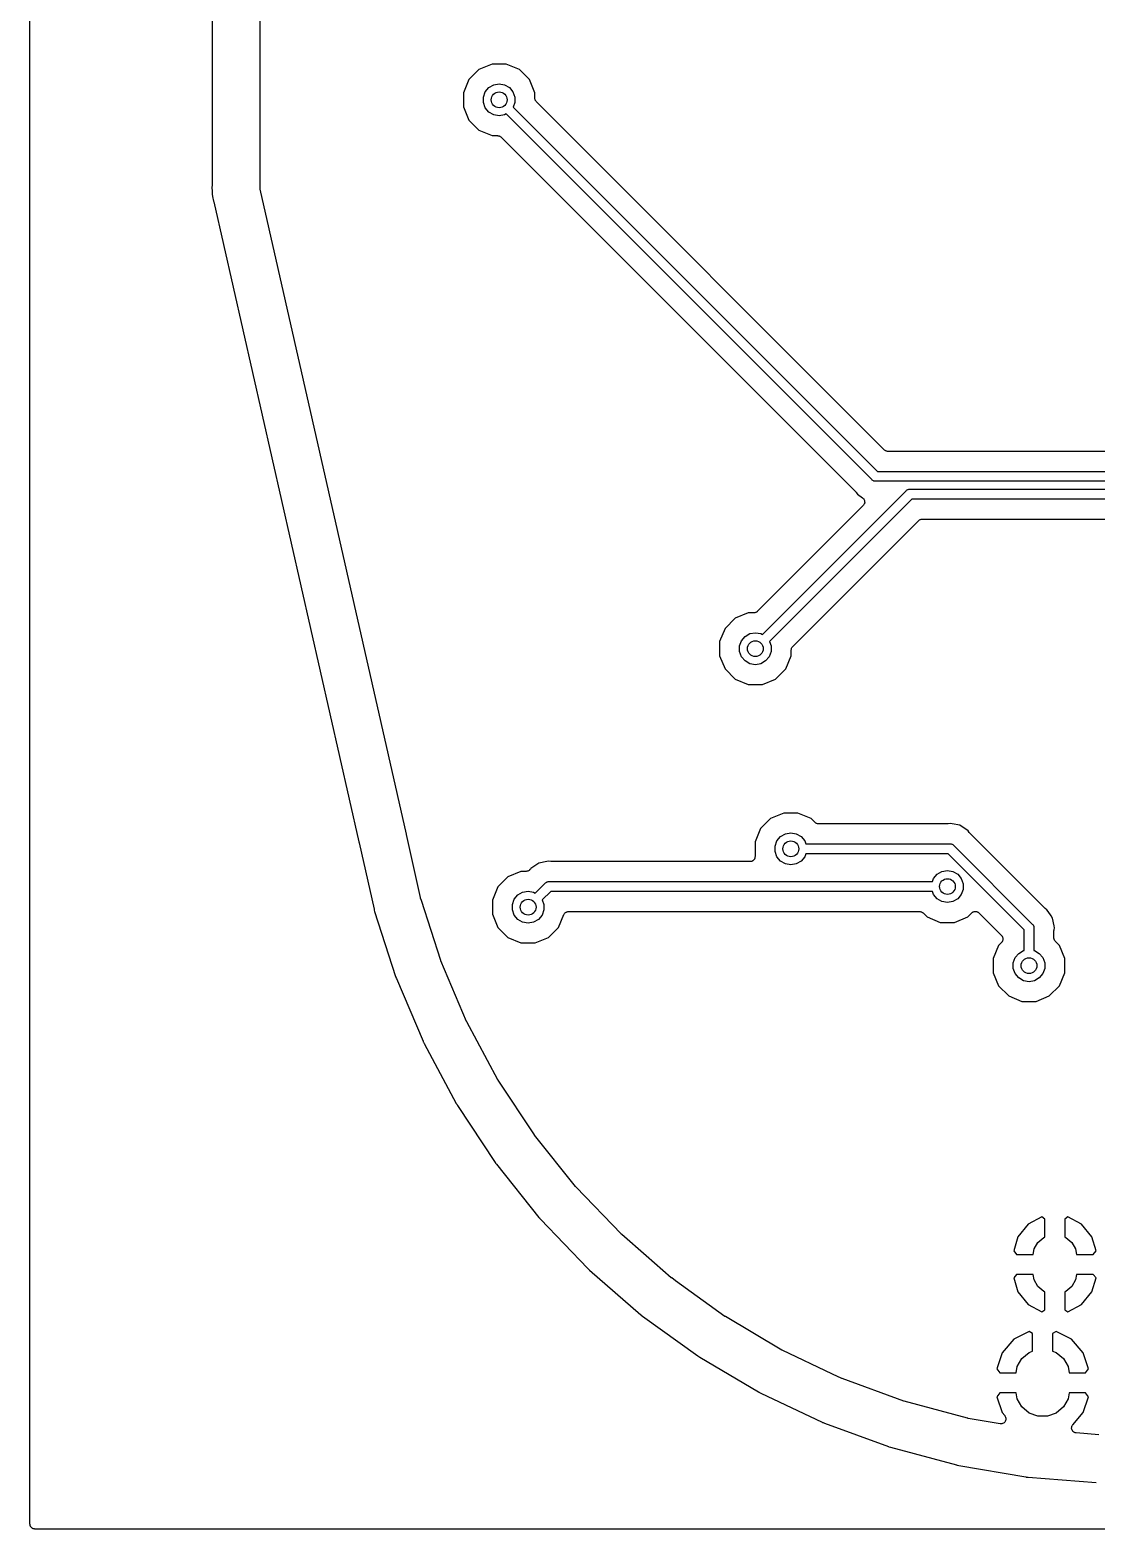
# Model space of a CAD drawing. Extents: x 10 to 287, y -200 to -10.
# Drawn here: x 114.81 to 141.86, y -136.4 to -98.38 of the extents above; entities that cross this region are included whole.
import ezdxf

# ---------------------------------------------------------------- set-up
doc = ezdxf.new("R2010")
doc.units = 0
doc.header["$MEASUREMENT"] = 0
doc.layers.add('BLACK', color=7, linetype='CONTINUOUS')

msp = doc.modelspace()

# ---------------------------------------------------------------- linework, layer by layer
at = {"layer": 'BLACK', "linetype": 'CONTINUOUS'}
for p, q in [((114.808, -136.271), (114.808, -79.375)), ((119.429, -85.0423), (119.429, -102.34)), ((120.645, -102.393), (120.645, -85.4456)), ((126.197, -99.3836), (125.942, -99.6391)), ((126.531, -99.2454), (126.197, -99.3836)), ((126.892, -99.2454), (126.531, -99.2454)), ((127.226, -99.3836), (126.892, -99.2454)), ((127.397, -99.5549), (127.226, -99.3836)), ((127.481, -99.6391), (127.397, -99.5549)), ((125.942, -99.6391), (125.804, -99.9728)), ((125.804, -99.9728), (125.804, -100.334)), ((126.312, -100.083), (126.36, -99.9503)), ((126.36, -99.9503), (126.451, -99.8423)), ((126.451, -99.8423), (126.573, -99.7717)), ((126.573, -99.7717), (126.712, -99.7472)), ((126.712, -99.7472), (126.851, -99.7717)), ((126.851, -99.7717), (126.973, -99.8423)), ((126.973, -99.8423), (127.063, -99.9503)), ((127.063, -99.9503), (127.112, -100.083)), ((127.62, -99.9728), (127.481, -99.6391)), ((127.62, -100.114), (127.62, -99.9728)), ((125.804, -100.334), (125.942, -100.668)), ((126.312, -100.224), (126.312, -100.083)), ((126.36, -100.356), (126.312, -100.224)), ((126.451, -100.465), (126.36, -100.356)), ((127.112, -100.224), (127.071, -100.336)), ((127.071, -100.336), (136.311, -109.576)), ((127.112, -100.083), (127.112, -100.224)), ((127.621, -100.119), (127.62, -100.114)), ((127.62, -100.125), (127.621, -100.119)), ((127.624, -100.141), (127.62, -100.125)), ((127.627, -100.157), (127.624, -100.141)), ((127.63, -100.162), (127.627, -100.157)), ((127.632, -100.167), (127.63, -100.162)), ((127.641, -100.181), (127.632, -100.167)), ((127.649, -100.195), (127.641, -100.181)), ((127.654, -100.199), (127.649, -100.195)), ((127.657, -100.203), (127.654, -100.199)), ((136.484, -109.031), (127.657, -100.203)), ((125.942, -100.668), (126.197, -100.923)), ((126.573, -100.535), (126.451, -100.465)), ((126.712, -100.56), (126.573, -100.535)), ((126.851, -100.535), (126.712, -100.56)), ((126.892, -100.511), (126.851, -100.535)), ((136.167, -109.785), (126.892, -100.511)), ((126.197, -100.923), (126.531, -101.061)), ((126.531, -101.061), (126.672, -101.061)), ((126.672, -101.061), (126.677, -101.062)), ((126.677, -101.062), (126.683, -101.062)), ((126.683, -101.062), (126.699, -101.066)), ((126.699, -101.066), (126.715, -101.069)), ((126.715, -101.069), (126.72, -101.072)), ((126.72, -101.072), (126.726, -101.073)), ((126.726, -101.073), (126.739, -101.083)), ((126.739, -101.083), (126.754, -101.091)), ((126.754, -101.091), (126.757, -101.095)), ((126.757, -101.095), (126.762, -101.099)), ((126.762, -101.099), (135.759, -110.096)), ((119.429, -102.342), (119.425, -102.359)), ((119.425, -102.359), (119.429, -102.482)), ((119.429, -102.482), (119.428, -102.484)), ((119.428, -102.484), (119.429, -102.486)), ((119.429, -102.34), (119.429, -102.341)), ((119.429, -102.341), (119.429, -102.342)), ((119.429, -102.486), (119.429, -102.544)), ((119.429, -102.544), (119.442, -102.601)), ((119.442, -102.601), (119.442, -102.602)), ((119.442, -102.602), (119.442, -102.604)), ((119.442, -102.604), (119.466, -102.725)), ((120.647, -102.407), (120.645, -102.393)), ((120.648, -102.422), (120.647, -102.407)), ((124.358, -118.78), (120.648, -102.422)), ((119.466, -102.725), (119.473, -102.741)), ((119.473, -102.741), (119.473, -102.742)), ((119.473, -102.742), (119.474, -102.743)), ((119.474, -102.743), (123.154, -118.969)), ((136.489, -109.034), (136.484, -109.031)), ((136.492, -109.038), (136.489, -109.034)), ((136.507, -109.046), (136.492, -109.038)), ((136.52, -109.056), (136.507, -109.046)), ((136.526, -109.057), (136.52, -109.056)), ((136.531, -109.06), (136.526, -109.057)), ((136.547, -109.063), (136.531, -109.06)), ((136.563, -109.067), (136.547, -109.063)), ((136.569, -109.067), (136.563, -109.067)), ((136.574, -109.068), (136.569, -109.067)), ((159.574, -109.068), (136.574, -109.068)), ((136.178, -109.798), (136.167, -109.785)), ((136.192, -109.806), (136.178, -109.798)), ((136.206, -109.816), (136.192, -109.806)), ((136.211, -109.817), (136.206, -109.816)), ((136.216, -109.82), (136.211, -109.817)), ((136.232, -109.823), (136.216, -109.82)), ((136.248, -109.827), (136.232, -109.823)), ((136.265, -109.826), (136.248, -109.827)), ((159.597, -109.826), (136.265, -109.826)), ((136.311, -109.576), (159.643, -109.576)), ((133.393, -113.714), (137.04, -110.067)), ((135.759, -110.096), (135.766, -110.106)), ((135.766, -110.106), (135.774, -110.115)), ((135.774, -110.115), (135.803, -110.157)), ((135.803, -110.157), (135.931, -110.243)), ((135.931, -110.243), (135.932, -110.244)), ((135.932, -110.244), (135.933, -110.244)), ((135.933, -110.244), (135.948, -110.259)), ((137.04, -110.067), (137.051, -110.054)), ((137.051, -110.054), (137.065, -110.046)), ((137.065, -110.046), (137.079, -110.036)), ((137.079, -110.036), (137.084, -110.035)), ((137.084, -110.035), (137.089, -110.032)), ((137.089, -110.032), (137.106, -110.029)), ((137.106, -110.029), (137.122, -110.025)), ((137.122, -110.025), (137.138, -110.026)), ((137.138, -110.026), (149.827, -110.026)), ((135.95, -110.438), (133.262, -113.127)), ((137.184, -110.276), (133.571, -113.89)), ((135.948, -110.259), (135.963, -110.273)), ((135.951, -110.437), (135.95, -110.438)), ((135.952, -110.436), (135.951, -110.437)), ((135.964, -110.419), (135.952, -110.436)), ((135.963, -110.273), (135.964, -110.275)), ((135.964, -110.275), (135.965, -110.276)), ((135.976, -110.402), (135.964, -110.419)), ((135.965, -110.276), (135.973, -110.294)), ((135.973, -110.294), (135.982, -110.313)), ((135.977, -110.4), (135.976, -110.401)), ((135.976, -110.401), (135.976, -110.402)), ((135.982, -110.38), (135.977, -110.4)), ((135.982, -110.313), (135.983, -110.314)), ((135.987, -110.36), (135.982, -110.38)), ((135.983, -110.314), (135.983, -110.316)), ((135.983, -110.316), (135.985, -110.336)), ((135.985, -110.336), (135.987, -110.357)), ((135.987, -110.357), (135.987, -110.358)), ((135.987, -110.358), (135.987, -110.36)), ((149.781, -110.276), (137.184, -110.276)), ((134.157, -114.022), (137.358, -110.821)), ((137.358, -110.821), (137.362, -110.818)), ((137.362, -110.818), (137.366, -110.814)), ((137.366, -110.814), (137.38, -110.806)), ((137.38, -110.806), (137.394, -110.796)), ((137.394, -110.796), (137.399, -110.795)), ((137.399, -110.795), (137.404, -110.792)), ((137.404, -110.792), (137.42, -110.789)), ((137.42, -110.789), (137.436, -110.785)), ((137.436, -110.785), (137.442, -110.785)), ((137.442, -110.785), (137.447, -110.784)), ((137.447, -110.784), (144.464, -110.784)), ((133.031, -113.164), (132.697, -113.302)), ((133.172, -113.164), (133.031, -113.164)), ((133.178, -113.163), (133.172, -113.164)), ((133.183, -113.164), (133.178, -113.163)), ((133.199, -113.159), (133.183, -113.164)), ((133.215, -113.156), (133.199, -113.159)), ((133.22, -113.154), (133.215, -113.156)), ((133.226, -113.152), (133.22, -113.154)), ((133.239, -113.143), (133.226, -113.152)), ((133.254, -113.134), (133.239, -113.143)), ((133.257, -113.13), (133.254, -113.134)), ((133.262, -113.127), (133.257, -113.13)), ((132.442, -113.558), (132.304, -113.891)), ((132.697, -113.302), (132.442, -113.558)), ((133.073, -113.69), (133.212, -113.666)), ((133.212, -113.666), (133.351, -113.69)), ((132.304, -113.891), (132.304, -114.253)), ((132.812, -114.001), (132.86, -113.869)), ((132.812, -114.143), (132.812, -114.001)), ((132.86, -113.869), (132.951, -113.761)), ((132.951, -113.761), (133.073, -113.69)), ((133.351, -113.69), (133.393, -113.714)), ((133.571, -113.89), (133.612, -114.001)), ((133.612, -114.001), (133.612, -114.143)), ((134.132, -114.058), (134.141, -114.045)), ((134.141, -114.045), (134.15, -114.03)), ((134.15, -114.03), (134.154, -114.027)), ((134.154, -114.027), (134.157, -114.022)), ((132.304, -114.253), (132.442, -114.586)), ((132.86, -114.275), (132.812, -114.143)), ((132.951, -114.383), (132.86, -114.275)), ((133.073, -114.454), (132.951, -114.383)), ((133.473, -114.383), (133.351, -114.454)), ((133.564, -114.275), (133.473, -114.383)), ((133.612, -114.143), (133.564, -114.275)), ((133.982, -114.586), (134.12, -114.253)), ((134.12, -114.101), (134.125, -114.085)), ((134.121, -114.106), (134.12, -114.101)), ((134.12, -114.112), (134.121, -114.106)), ((134.12, -114.253), (134.12, -114.112)), ((134.125, -114.085), (134.127, -114.068)), ((134.127, -114.068), (134.13, -114.064)), ((134.13, -114.064), (134.132, -114.058)), ((132.442, -114.586), (132.697, -114.842)), ((133.212, -114.478), (133.073, -114.454)), ((133.351, -114.454), (133.212, -114.478)), ((133.726, -114.842), (133.982, -114.586)), ((132.697, -114.842), (133.031, -114.98)), ((133.031, -114.98), (133.392, -114.98)), ((133.392, -114.98), (133.726, -114.842)), ((133.598, -118.378), (133.342, -118.633)), ((133.931, -118.24), (133.598, -118.378)), ((134.293, -118.24), (133.931, -118.24)), ((134.626, -118.378), (134.293, -118.24)), ((134.726, -118.477), (134.626, -118.378)), ((134.73, -118.481), (134.726, -118.477)), ((134.734, -118.485), (134.73, -118.481)), ((134.748, -118.493), (134.734, -118.485)), ((134.762, -118.503), (134.748, -118.493)), ((134.767, -118.504), (134.762, -118.503)), ((134.772, -118.507), (134.767, -118.504)), ((134.789, -118.51), (134.772, -118.507)), ((134.805, -118.514), (134.789, -118.51)), ((134.81, -118.514), (134.805, -118.514)), ((134.816, -118.515), (134.81, -118.514)), ((138.079, -118.515), (134.816, -118.515)), ((138.091, -118.512), (138.079, -118.515)), ((138.104, -118.512), (138.091, -118.512)), ((138.154, -118.502), (138.104, -118.512)), ((138.204, -118.512), (138.154, -118.502)), ((138.401, -118.551), (138.204, -118.512)), ((138.204, -118.512), (138.204, -118.512)), ((138.61, -118.691), (138.401, -118.551)), ((123.154, -118.969), (123.154, -118.97)), ((123.154, -118.97), (123.155, -118.972)), ((123.155, -118.972), (123.159, -118.994)), ((124.359, -118.784), (124.358, -118.78)), ((124.717, -120.384), (124.359, -118.784)), ((133.342, -118.633), (133.204, -118.967)), ((133.204, -118.967), (133.204, -119.345)), ((133.712, -119.077), (133.76, -118.945)), ((133.76, -118.945), (133.851, -118.836)), ((133.851, -118.836), (133.973, -118.766)), ((133.973, -118.766), (134.112, -118.741)), ((134.112, -118.741), (134.251, -118.766)), ((134.251, -118.766), (134.373, -118.836)), ((134.373, -118.836), (134.464, -118.945)), ((134.464, -118.945), (134.492, -119.023)), ((138.639, -118.734), (138.61, -118.691)), ((138.647, -118.743), (138.639, -118.734)), ((138.654, -118.753), (138.647, -118.743)), ((140.549, -120.648), (138.654, -118.753)), ((123.159, -118.994), (123.538, -120.68)), ((133.202, -119.367), (133.198, -119.378)), ((133.204, -119.345), (133.202, -119.356)), ((133.202, -119.356), (133.202, -119.367)), ((133.712, -119.218), (133.712, -119.077)), ((133.76, -119.351), (133.712, -119.218)), ((133.851, -119.459), (133.76, -119.351)), ((134.464, -119.351), (134.373, -119.459)), ((134.492, -119.273), (134.464, -119.351)), ((134.492, -119.023), (138.148, -119.023)), ((138.102, -119.273), (134.492, -119.273)), ((140.03, -121.2), (138.102, -119.273)), ((138.148, -119.023), (138.165, -119.021)), ((138.165, -119.021), (138.181, -119.025)), ((138.181, -119.025), (138.197, -119.028)), ((138.197, -119.028), (138.202, -119.031)), ((138.202, -119.031), (138.207, -119.033)), ((138.207, -119.033), (138.221, -119.042)), ((138.221, -119.042), (138.235, -119.05)), ((138.235, -119.05), (138.246, -119.063)), ((138.246, -119.063), (140.239, -121.056)), ((127.266, -119.719), (126.933, -119.857)), ((127.398, -119.719), (127.266, -119.719)), ((127.415, -119.716), (127.398, -119.719)), ((127.433, -119.714), (127.415, -119.716)), ((127.437, -119.712), (127.433, -119.714)), ((127.441, -119.711), (127.437, -119.712)), ((127.457, -119.702), (127.441, -119.711)), ((127.473, -119.695), (127.457, -119.702)), ((127.476, -119.691), (127.473, -119.695)), ((127.479, -119.689), (127.476, -119.691)), ((127.491, -119.676), (127.479, -119.689)), ((127.503, -119.663), (127.491, -119.676)), ((127.512, -119.649), (127.503, -119.663)), ((127.722, -119.509), (127.512, -119.649)), ((127.919, -119.47), (127.722, -119.509)), ((127.969, -119.46), (127.919, -119.47)), ((127.919, -119.47), (127.919, -119.47)), ((128.019, -119.47), (127.969, -119.46)), ((128.031, -119.47), (128.019, -119.47)), ((128.044, -119.472), (128.031, -119.47)), ((133.077, -119.472), (128.044, -119.472)), ((133.088, -119.47), (133.077, -119.472)), ((133.099, -119.47), (133.088, -119.47)), ((133.109, -119.467), (133.099, -119.47)), ((133.12, -119.465), (133.109, -119.467)), ((133.13, -119.459), (133.12, -119.465)), ((133.141, -119.455), (133.13, -119.459)), ((133.149, -119.448), (133.141, -119.455)), ((133.159, -119.443), (133.149, -119.448)), ((133.166, -119.434), (133.159, -119.443)), ((133.174, -119.427), (133.166, -119.434)), ((133.18, -119.417), (133.174, -119.427)), ((133.187, -119.409), (133.18, -119.417)), ((133.191, -119.398), (133.187, -119.409)), ((133.196, -119.389), (133.191, -119.398)), ((133.198, -119.378), (133.196, -119.389)), ((133.973, -119.529), (133.851, -119.459)), ((134.112, -119.554), (133.973, -119.529)), ((134.251, -119.529), (134.112, -119.554)), ((134.373, -119.459), (134.251, -119.529)), ((137.824, -119.794), (137.947, -119.724)), ((137.947, -119.724), (138.085, -119.699)), ((138.085, -119.699), (138.224, -119.724)), ((138.224, -119.724), (138.347, -119.794)), ((126.677, -120.113), (126.539, -120.446)), ((126.933, -119.857), (126.677, -120.113)), ((127.628, -120.27), (127.877, -120.021)), ((127.877, -120.021), (127.887, -120.008)), ((127.887, -120.008), (127.902, -120)), ((127.902, -120), (127.915, -119.99)), ((127.915, -119.99), (127.921, -119.989)), ((127.921, -119.989), (127.925, -119.986)), ((127.925, -119.986), (127.942, -119.983)), ((127.942, -119.983), (127.958, -119.979)), ((127.958, -119.979), (127.974, -119.98)), ((127.974, -119.98), (137.705, -119.98)), ((137.705, -119.98), (137.734, -119.902)), ((137.734, -119.902), (137.824, -119.794)), ((138.347, -119.794), (138.437, -119.902)), ((138.437, -119.902), (138.486, -120.035)), ((138.486, -120.035), (138.486, -120.176)), ((124.72, -120.389), (124.717, -120.384)), ((124.72, -120.395), (124.72, -120.389)), ((124.741, -120.46), (124.72, -120.395)), ((125.231, -121.981), (124.741, -120.46)), ((126.539, -120.446), (126.539, -120.808)), ((127.047, -120.557), (127.095, -120.424)), ((127.095, -120.424), (127.186, -120.316)), ((127.186, -120.316), (127.308, -120.245)), ((127.308, -120.245), (127.447, -120.221)), ((127.447, -120.221), (127.586, -120.245)), ((127.586, -120.245), (127.628, -120.27)), ((128.021, -120.23), (127.806, -120.445)), ((127.806, -120.445), (127.847, -120.557)), ((137.705, -120.23), (128.021, -120.23)), ((137.734, -120.308), (137.705, -120.23)), ((137.824, -120.416), (137.734, -120.308)), ((137.947, -120.487), (137.824, -120.416)), ((138.085, -120.511), (137.947, -120.487)), ((138.224, -120.487), (138.085, -120.511)), ((138.347, -120.416), (138.224, -120.487)), ((138.437, -120.308), (138.347, -120.416)), ((138.486, -120.176), (138.437, -120.308)), ((123.538, -120.68), (123.54, -120.69)), ((123.54, -120.69), (123.541, -120.693)), ((123.541, -120.693), (123.542, -120.696)), ((123.542, -120.696), (123.544, -120.704)), ((123.544, -120.704), (123.553, -120.738)), ((123.553, -120.738), (124.083, -122.383)), ((126.539, -120.808), (126.677, -121.141)), ((127.047, -120.698), (127.047, -120.557)), ((127.095, -120.83), (127.047, -120.698)), ((127.186, -120.938), (127.095, -120.83)), ((127.799, -120.83), (127.708, -120.938)), ((127.847, -120.698), (127.799, -120.83)), ((127.847, -120.557), (127.847, -120.698)), ((128.217, -121.141), (128.351, -120.817)), ((128.351, -120.817), (128.356, -120.81)), ((128.356, -120.81), (128.359, -120.802)), ((128.359, -120.802), (128.368, -120.791)), ((128.368, -120.791), (128.375, -120.779)), ((128.375, -120.779), (128.382, -120.774)), ((128.382, -120.774), (128.387, -120.768)), ((128.387, -120.768), (128.399, -120.761)), ((128.399, -120.761), (128.41, -120.753)), ((128.41, -120.753), (128.418, -120.75)), ((128.418, -120.75), (128.425, -120.746)), ((128.425, -120.746), (128.439, -120.744)), ((128.439, -120.744), (128.452, -120.739)), ((128.452, -120.739), (128.46, -120.74)), ((128.46, -120.74), (128.469, -120.738)), ((128.469, -120.738), (137.382, -120.738)), ((137.382, -120.738), (137.387, -120.739)), ((137.387, -120.739), (137.393, -120.739)), ((137.393, -120.739), (137.409, -120.743)), ((137.409, -120.743), (137.425, -120.746)), ((137.425, -120.746), (137.43, -120.749)), ((137.43, -120.749), (137.435, -120.75)), ((137.435, -120.75), (137.449, -120.76)), ((137.449, -120.76), (137.463, -120.768)), ((137.463, -120.768), (137.467, -120.772)), ((137.467, -120.772), (137.472, -120.775)), ((137.472, -120.775), (137.571, -120.875)), ((137.571, -120.875), (137.905, -121.013)), ((138.266, -121.013), (138.6, -120.875)), ((138.6, -120.875), (138.703, -120.772)), ((138.703, -120.772), (138.712, -120.765)), ((138.712, -120.765), (138.72, -120.758)), ((138.72, -120.758), (138.73, -120.753)), ((138.73, -120.753), (138.739, -120.746)), ((138.739, -120.746), (138.75, -120.744)), ((138.75, -120.744), (138.76, -120.739)), ((138.76, -120.739), (138.771, -120.738)), ((138.771, -120.738), (138.782, -120.735)), ((138.782, -120.735), (138.793, -120.736)), ((138.793, -120.736), (138.804, -120.735)), ((138.804, -120.735), (138.815, -120.738)), ((138.815, -120.738), (138.826, -120.739)), ((138.826, -120.739), (138.836, -120.744)), ((138.836, -120.744), (138.847, -120.746)), ((138.847, -120.746), (138.856, -120.753)), ((138.856, -120.753), (138.866, -120.758)), ((138.866, -120.758), (138.874, -120.765)), ((138.874, -120.765), (138.883, -120.772)), ((138.883, -120.772), (139.456, -121.345)), ((140.56, -120.655), (140.549, -120.648)), ((140.569, -120.664), (140.56, -120.655)), ((140.611, -120.692), (140.569, -120.664)), ((140.64, -120.735), (140.611, -120.692)), ((140.717, -120.85), (140.64, -120.735)), ((140.64, -120.735), (140.64, -120.735)), ((140.751, -120.902), (140.717, -120.85)), ((126.677, -121.141), (126.933, -121.397)), ((127.308, -121.009), (127.186, -120.938)), ((127.447, -121.033), (127.308, -121.009)), ((127.586, -121.009), (127.447, -121.033)), ((127.708, -120.938), (127.586, -121.009)), ((127.961, -121.397), (128.217, -121.141)), ((137.905, -121.013), (138.266, -121.013)), ((140.03, -121.726), (140.03, -121.2)), ((140.239, -121.056), (140.252, -121.067)), ((140.252, -121.067), (140.26, -121.081)), ((140.26, -121.081), (140.27, -121.095)), ((140.27, -121.095), (140.271, -121.1)), ((140.271, -121.1), (140.274, -121.105)), ((140.274, -121.105), (140.277, -121.122)), ((140.277, -121.122), (140.281, -121.138)), ((140.281, -121.138), (140.28, -121.154)), ((140.28, -121.154), (140.28, -121.726)), ((140.79, -121.099), (140.751, -120.902)), ((140.788, -121.223), (140.79, -121.211)), ((140.788, -121.407), (140.788, -121.223)), ((140.8, -121.149), (140.79, -121.099)), ((140.79, -121.099), (140.79, -121.099)), ((140.79, -121.199), (140.8, -121.149)), ((140.79, -121.211), (140.79, -121.199)), ((126.933, -121.397), (127.266, -121.535)), ((127.266, -121.535), (127.628, -121.535)), ((127.628, -121.535), (127.961, -121.397)), ((139.385, -121.596), (139.247, -121.93)), ((139.456, -121.525), (139.385, -121.596)), ((139.456, -121.345), (139.463, -121.354)), ((139.463, -121.516), (139.456, -121.525)), ((139.463, -121.354), (139.47, -121.362)), ((139.47, -121.508), (139.463, -121.516)), ((139.47, -121.362), (139.475, -121.372)), ((139.475, -121.498), (139.47, -121.508)), ((139.475, -121.372), (139.482, -121.381)), ((139.482, -121.489), (139.475, -121.498)), ((139.482, -121.381), (139.484, -121.392)), ((139.484, -121.478), (139.482, -121.489)), ((139.484, -121.392), (139.489, -121.402)), ((139.489, -121.468), (139.484, -121.478)), ((139.489, -121.402), (139.49, -121.413)), ((139.49, -121.457), (139.489, -121.468)), ((139.49, -121.413), (139.493, -121.424)), ((139.493, -121.446), (139.49, -121.457)), ((139.493, -121.424), (139.492, -121.435)), ((139.492, -121.435), (139.493, -121.446)), ((140.789, -121.412), (140.788, -121.407)), ((140.788, -121.418), (140.789, -121.412)), ((140.793, -121.434), (140.788, -121.418)), ((140.795, -121.45), (140.793, -121.434)), ((140.798, -121.455), (140.795, -121.45)), ((140.8, -121.46), (140.798, -121.455)), ((140.809, -121.474), (140.8, -121.46)), ((140.818, -121.488), (140.809, -121.474)), ((140.822, -121.492), (140.818, -121.488)), ((140.825, -121.496), (140.822, -121.492)), ((140.925, -121.596), (140.825, -121.496)), ((141.063, -121.93), (140.925, -121.596)), ((125.234, -121.986), (125.231, -121.981)), ((125.235, -121.992), (125.234, -121.986)), ((125.887, -123.525), (125.235, -121.992)), ((139.247, -121.93), (139.247, -122.291)), ((139.755, -122.04), (139.803, -121.907)), ((139.803, -121.907), (139.894, -121.799)), ((139.894, -121.799), (140.016, -121.729)), ((140.016, -121.729), (140.03, -121.726)), ((140.28, -121.726), (140.294, -121.729)), ((140.294, -121.729), (140.416, -121.799)), ((140.416, -121.799), (140.507, -121.907)), ((140.507, -121.907), (140.555, -122.04)), ((141.063, -122.291), (141.063, -121.93)), ((124.083, -122.383), (124.086, -122.392)), ((124.086, -122.392), (124.087, -122.396)), ((124.087, -122.396), (124.089, -122.399)), ((124.089, -122.399), (124.091, -122.407)), ((124.091, -122.407), (124.104, -122.439)), ((139.247, -122.291), (139.385, -122.625)), ((139.755, -122.181), (139.755, -122.04)), ((139.803, -122.313), (139.755, -122.181)), ((139.894, -122.422), (139.803, -122.313)), ((140.507, -122.313), (140.416, -122.422)), ((140.555, -122.181), (140.507, -122.313)), ((140.555, -122.04), (140.555, -122.181)), ((140.925, -122.625), (141.063, -122.291)), ((124.104, -122.439), (124.78, -124.029)), ((139.385, -122.625), (139.64, -122.88)), ((140.016, -122.492), (139.894, -122.422)), ((140.155, -122.517), (140.016, -122.492)), ((140.294, -122.492), (140.155, -122.517)), ((140.416, -122.422), (140.294, -122.492)), ((140.669, -122.88), (140.925, -122.625)), ((139.64, -122.88), (139.974, -123.018)), ((139.974, -123.018), (140.335, -123.018)), ((140.335, -123.018), (140.669, -122.88)), ((125.89, -123.53), (125.887, -123.525)), ((125.892, -123.535), (125.89, -123.53)), ((126.681, -125.003), (125.892, -123.535)), ((124.78, -124.029), (124.784, -124.038)), ((124.784, -124.038), (124.785, -124.042)), ((124.785, -124.042), (124.787, -124.045)), ((124.787, -124.045), (124.79, -124.052)), ((124.79, -124.052), (124.806, -124.083)), ((124.806, -124.083), (125.624, -125.606)), ((126.684, -125.008), (126.681, -125.003)), ((126.687, -125.013), (126.684, -125.008)), ((127.605, -126.403), (126.687, -125.013)), ((125.624, -125.606), (125.629, -125.614)), ((125.629, -125.614), (125.63, -125.617)), ((125.63, -125.617), (125.632, -125.62)), ((125.632, -125.62), (125.636, -125.627)), ((125.636, -125.627), (125.654, -125.657)), ((125.654, -125.657), (126.607, -127.099)), ((127.609, -126.408), (127.605, -126.403)), ((127.612, -126.413), (127.609, -126.408)), ((128.652, -127.714), (127.612, -126.413)), ((126.607, -127.099), (126.613, -127.107)), ((126.613, -127.107), (126.614, -127.11)), ((126.614, -127.11), (126.617, -127.113)), ((126.617, -127.113), (126.621, -127.12)), ((126.621, -127.12), (126.642, -127.147)), ((126.642, -127.147), (127.721, -128.497)), ((128.656, -127.718), (128.652, -127.714)), ((128.66, -127.723), (128.656, -127.718)), ((129.814, -128.924), (128.66, -127.723)), ((127.721, -128.497), (127.728, -128.505)), ((140.48, -128.483), (140.136, -128.668)), ((140.557, -128.536), (140.48, -128.483)), ((141.142, -128.483), (141.065, -128.536)), ((141.486, -128.668), (141.142, -128.483)), ((127.728, -128.505), (127.73, -128.508)), ((127.73, -128.508), (127.732, -128.51)), ((127.732, -128.51), (127.737, -128.517)), ((127.737, -128.517), (127.761, -128.542)), ((127.761, -128.542), (128.958, -129.789)), ((140.136, -128.668), (139.874, -128.989)), ((140.557, -128.994), (140.557, -128.536)), ((141.065, -128.536), (141.065, -128.994)), ((141.748, -128.989), (141.486, -128.668)), ((129.818, -128.928), (129.814, -128.924)), ((129.822, -128.932), (129.818, -128.928)), ((130.441, -129.469), (129.822, -128.932)), ((139.874, -128.989), (139.767, -129.344)), ((140.286, -129.296), (140.383, -129.128)), ((140.383, -129.128), (140.532, -129.003)), ((140.532, -129.003), (140.557, -128.994)), ((141.065, -128.994), (141.09, -129.003)), ((141.09, -129.003), (141.239, -129.128)), ((141.239, -129.128), (141.336, -129.296)), ((141.855, -129.344), (141.748, -128.989)), ((131.08, -130.024), (130.441, -129.469)), ((130.441, -129.469), (130.441, -129.469)), ((139.767, -129.344), (139.84, -129.433)), ((139.84, -129.433), (140.262, -129.433)), ((140.262, -129.433), (140.286, -129.296)), ((141.336, -129.296), (141.36, -129.433)), ((141.36, -129.433), (141.782, -129.433)), ((141.782, -129.433), (141.855, -129.344)), ((128.958, -129.789), (128.965, -129.795)), ((128.965, -129.795), (128.967, -129.798)), ((128.967, -129.798), (128.97, -129.8)), ((128.97, -129.8), (128.976, -129.806)), ((128.976, -129.806), (129.001, -129.83)), ((129.001, -129.83), (130.306, -130.963)), ((139.84, -129.941), (139.767, -130.03)), ((140.262, -129.941), (139.84, -129.941)), ((140.286, -130.078), (140.262, -129.941)), ((141.36, -129.941), (141.336, -130.078)), ((141.782, -129.941), (141.36, -129.941)), ((141.855, -130.03), (141.782, -129.941)), ((131.085, -130.027), (131.08, -130.024)), ((131.089, -130.031), (131.085, -130.027)), ((131.19, -130.104), (131.089, -130.031)), ((132.441, -131.005), (131.19, -130.104)), ((131.19, -130.104), (131.19, -130.104)), ((139.767, -130.03), (139.874, -130.385)), ((139.874, -130.385), (140.136, -130.706)), ((140.383, -130.246), (140.286, -130.078)), ((140.532, -130.371), (140.383, -130.246)), ((140.557, -130.38), (140.532, -130.371)), ((140.557, -130.838), (140.557, -130.38)), ((141.09, -130.371), (141.065, -130.38)), ((141.065, -130.38), (141.065, -130.838)), ((141.239, -130.246), (141.09, -130.371)), ((141.336, -130.078), (141.239, -130.246)), ((141.486, -130.706), (141.748, -130.385)), ((141.748, -130.385), (141.855, -130.03)), ((140.136, -130.706), (140.48, -130.891)), ((141.142, -130.891), (141.486, -130.706)), ((130.306, -130.963), (130.314, -130.969)), ((130.314, -130.969), (130.317, -130.971)), ((130.317, -130.971), (130.32, -130.973)), ((130.32, -130.973), (130.326, -130.979)), ((130.326, -130.979), (130.353, -131)), ((130.353, -131), (131.756, -132.01)), ((132.447, -131.008), (132.441, -131.005)), ((132.451, -131.011), (132.447, -131.008)), ((133.886, -131.858), (132.451, -131.011)), ((140.48, -130.891), (140.557, -130.838)), ((141.065, -130.838), (141.142, -130.891)), ((140.158, -131.385), (139.771, -131.58)), ((140.247, -131.439), (140.158, -131.385)), ((140.247, -131.886), (140.247, -131.439)), ((140.844, -131.385), (140.755, -131.439)), ((140.755, -131.439), (140.755, -131.886)), ((141.231, -131.58), (140.844, -131.385)), ((133.891, -131.86), (133.886, -131.858)), ((133.896, -131.864), (133.891, -131.86)), ((135.173, -132.469), (133.896, -131.864)), ((139.771, -131.58), (139.47, -131.931)), ((139.976, -132.071), (140.158, -131.918)), ((140.158, -131.918), (140.247, -131.886)), ((140.755, -131.886), (140.844, -131.918)), ((140.844, -131.918), (141.026, -132.071)), ((141.532, -131.931), (141.231, -131.58)), ((131.756, -132.01), (131.764, -132.015)), ((131.764, -132.015), (131.767, -132.018)), ((131.767, -132.018), (131.77, -132.019)), ((131.77, -132.019), (131.776, -132.024)), ((131.776, -132.024), (131.806, -132.042)), ((131.806, -132.042), (133.294, -132.921)), ((139.47, -131.931), (139.338, -132.332)), ((139.83, -132.433), (139.857, -132.278)), ((139.857, -132.278), (139.976, -132.071)), ((141.026, -132.071), (141.145, -132.278)), ((141.145, -132.278), (141.172, -132.433)), ((141.664, -132.332), (141.532, -131.931)), ((135.402, -132.577), (135.173, -132.469)), ((135.407, -132.579), (135.402, -132.577)), ((135.412, -132.582), (135.407, -132.579)), ((136.976, -133.156), (135.412, -132.582)), ((139.338, -132.332), (139.412, -132.433)), ((139.412, -132.433), (139.83, -132.433)), ((141.172, -132.433), (141.59, -132.433)), ((141.59, -132.433), (141.664, -132.332)), ((133.294, -132.921), (133.303, -132.926)), ((133.303, -132.926), (133.306, -132.928)), ((133.306, -132.928), (133.309, -132.929)), ((133.309, -132.929), (133.316, -132.933)), ((133.316, -132.933), (133.347, -132.949)), ((133.347, -132.949), (134.909, -133.689)), ((139.412, -132.941), (139.338, -133.042)), ((139.338, -133.042), (139.47, -133.443)), ((139.83, -132.941), (139.412, -132.941)), ((139.857, -133.096), (139.83, -132.941)), ((141.172, -132.941), (141.145, -133.096)), ((141.59, -132.941), (141.172, -132.941)), ((141.532, -133.443), (141.664, -133.042)), ((141.664, -133.042), (141.59, -132.941)), ((136.982, -133.157), (136.976, -133.156)), ((136.987, -133.159), (136.982, -133.157)), ((138.597, -133.589), (136.987, -133.159)), ((139.976, -133.303), (139.857, -133.096)), ((140.158, -133.456), (139.976, -133.303)), ((141.026, -133.303), (140.844, -133.456)), ((141.145, -133.096), (141.026, -133.303)), ((134.909, -133.689), (134.918, -133.693)), ((134.918, -133.693), (134.921, -133.695)), ((134.921, -133.695), (134.924, -133.696)), ((134.924, -133.696), (134.931, -133.699)), ((134.931, -133.699), (134.964, -133.712)), ((134.964, -133.712), (136.586, -134.308)), ((138.603, -133.59), (138.597, -133.589)), ((138.608, -133.592), (138.603, -133.59)), ((139.421, -133.731), (138.608, -133.592)), ((139.422, -133.732), (139.421, -133.731)), ((139.421, -133.731), (139.421, -133.731)), ((139.443, -133.731), (139.422, -133.732)), ((139.465, -133.731), (139.443, -133.731)), ((139.466, -133.731), (139.465, -133.731)), ((139.465, -133.731), (139.465, -133.731)), ((139.486, -133.723), (139.466, -133.731)), ((139.47, -133.443), (139.539, -133.523)), ((139.506, -133.716), (139.486, -133.723)), ((139.507, -133.716), (139.506, -133.716)), ((139.524, -133.701), (139.507, -133.715)), ((139.507, -133.715), (139.507, -133.716)), ((139.54, -133.687), (139.524, -133.701)), ((139.539, -133.523), (139.539, -133.524)), ((139.539, -133.524), (139.539, -133.524)), ((139.539, -133.524), (139.55, -133.543)), ((139.541, -133.687), (139.54, -133.687)), ((139.54, -133.687), (139.54, -133.687)), ((139.551, -133.668), (139.541, -133.687)), ((139.55, -133.543), (139.561, -133.561)), ((139.562, -133.649), (139.551, -133.668)), ((139.561, -133.561), (139.561, -133.562)), ((139.561, -133.562), (139.562, -133.562)), ((139.562, -133.562), (139.565, -133.584)), ((139.566, -133.627), (139.562, -133.648)), ((139.562, -133.648), (139.562, -133.649)), ((139.562, -133.649), (139.562, -133.649)), ((139.565, -133.584), (139.569, -133.605)), ((139.569, -133.606), (139.566, -133.627)), ((139.569, -133.605), (139.569, -133.605)), ((139.569, -133.605), (139.569, -133.606)), ((140.382, -133.537), (140.158, -133.456)), ((140.62, -133.537), (140.382, -133.537)), ((140.844, -133.456), (140.62, -133.537)), ((141.236, -133.834), (141.238, -133.819)), ((141.238, -133.819), (141.24, -133.804)), ((141.24, -133.804), (141.242, -133.798)), ((141.242, -133.798), (141.244, -133.791)), ((141.244, -133.791), (141.252, -133.778)), ((141.252, -133.778), (141.258, -133.764)), ((141.258, -133.764), (141.263, -133.759)), ((141.263, -133.759), (141.266, -133.753)), ((141.266, -133.753), (141.532, -133.443)), ((141.237, -133.841), (141.236, -133.834)), ((141.236, -133.848), (141.237, -133.841)), ((141.24, -133.863), (141.236, -133.848)), ((141.243, -133.878), (141.24, -133.863)), ((141.246, -133.884), (141.243, -133.878)), ((141.248, -133.89), (141.246, -133.884)), ((141.257, -133.903), (141.248, -133.89)), ((141.264, -133.916), (141.257, -133.903)), ((141.269, -133.921), (141.264, -133.916)), ((141.273, -133.926), (141.269, -133.921)), ((141.286, -133.935), (141.273, -133.926)), ((141.298, -133.945), (141.286, -133.935)), ((141.304, -133.947), (141.298, -133.945)), ((141.31, -133.951), (141.304, -133.947)), ((141.325, -133.955), (141.31, -133.951)), ((141.339, -133.961), (141.325, -133.955)), ((141.346, -133.961), (141.339, -133.961)), ((141.352, -133.962), (141.346, -133.961)), ((141.923, -134.008), (141.352, -133.962)), ((136.586, -134.308), (136.596, -134.311)), ((136.596, -134.311), (136.599, -134.312)), ((136.599, -134.312), (136.602, -134.313)), ((136.602, -134.313), (136.61, -134.316)), ((136.61, -134.316), (136.643, -134.326)), ((136.643, -134.326), (138.313, -134.772)), ((138.313, -134.772), (138.322, -134.774)), ((138.322, -134.774), (138.326, -134.775)), ((138.326, -134.775), (138.329, -134.776)), ((138.329, -134.776), (138.337, -134.778)), ((138.337, -134.778), (138.371, -134.785)), ((138.371, -134.785), (140.074, -135.078)), ((140.074, -135.078), (140.084, -135.079)), ((140.084, -135.079), (140.088, -135.08)), ((140.088, -135.08), (140.091, -135.08)), ((140.091, -135.08), (140.099, -135.081)), ((140.099, -135.081), (140.134, -135.085)), ((140.134, -135.085), (141.856, -135.222)), ((114.81, -136.282), (114.808, -136.271)), ((114.81, -136.293), (114.81, -136.282)), ((114.814, -136.303), (114.81, -136.293)), ((114.816, -136.314), (114.814, -136.303)), ((114.821, -136.324), (114.816, -136.314)), ((114.825, -136.334), (114.821, -136.324)), ((114.832, -136.343), (114.825, -136.334)), ((114.838, -136.353), (114.832, -136.343)), ((114.846, -136.36), (114.838, -136.353)), ((114.853, -136.368), (114.846, -136.36)), ((114.863, -136.374), (114.853, -136.368)), ((114.871, -136.381), (114.863, -136.374)), ((114.882, -136.385), (114.871, -136.381)), ((114.892, -136.39), (114.882, -136.385)), ((114.903, -136.392), (114.892, -136.39)), ((114.913, -136.396), (114.903, -136.392)), ((114.924, -136.396), (114.913, -136.396)), ((114.935, -136.398), (114.924, -136.396)), ((162.941, -136.398), (114.935, -136.398))]:
    msp.add_line(p, q, dxfattribs=at)
at = {"layer": 'BLACK'}
for centre in [(126.712, -100.153), (133.212, -114.072), (134.112, -119.148), (138.085, -120.105), (127.447, -120.627), (140.155, -122.11)]:
    msp.add_circle(centre, 0.2, dxfattribs=at)

doc.saveas('drawing.dxf')
